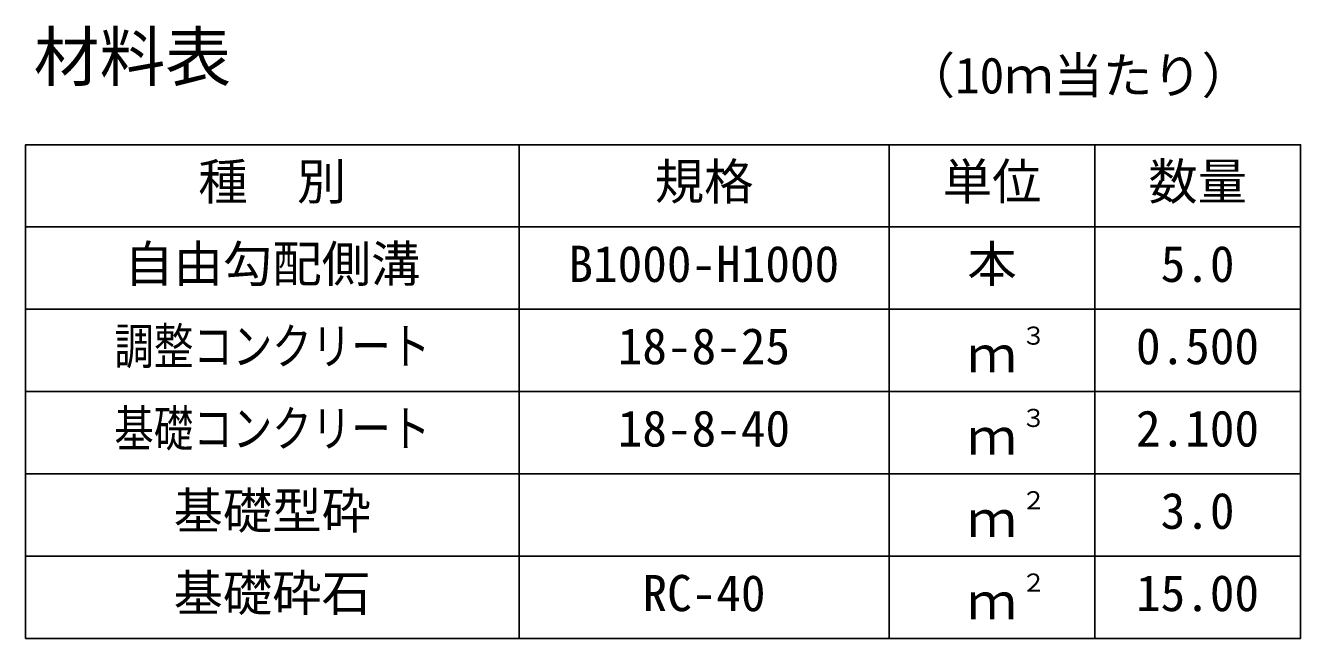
# Model space of a CAD drawing. Units: millimetres, scale not verified. Extents: x -16800 to 16800, y -5940 to 5940.
# Drawn here: x 7625 to 9175, y 1013 to 1758 of the extents above; entities that cross this region are included whole.
import ezdxf
from ezdxf.enums import TextEntityAlignment as Align

# ---------------------------------------------------------------- set-up
doc = ezdxf.new("R2010")
doc.units = ezdxf.units.MM
doc.header["$LTSCALE"] = 20
for name, color, linetype, lineweight in [('0-3_HYO', 3, 'Continuous', 25), ('0-4_HYO2', 4, 'Continuous', 25), ('0-6_TXT', 7, 'Continuous', 25)]:
    doc.layers.add(name, color=color, linetype=linetype, lineweight=lineweight)
doc.styles.add('ＭＳ ゴシック', font='')
doc.styles.get('ＭＳ ゴシック').set_extended_font_data('MS Gothic')

msp = doc.modelspace()

# ---------------------------------------------------------------- linework, layer by layer
at = {"layer": '0-3_HYO'}
for p, q in [((8225, 1613.47), (8225, 1013.47)), ((8675, 1613.47), (8675, 1013.47)), ((8925, 1613.47), (8925, 1013.47)), ((7625, 1513.47), (9175, 1513.47))]:
    msp.add_line(p, q, dxfattribs=at)
msp.add_lwpolyline([(7625, 1013.47), (9175, 1013.47), (9175, 1613.47), (7625, 1613.47)], close=True, dxfattribs=at)
at = {"layer": '0-4_HYO2'}
for p, q in [((7625, 1413.47), (9175, 1413.47)), ((7625, 1313.47), (9175, 1313.47)), ((7625, 1213.47), (9175, 1213.47)), ((7625, 1113.47), (9175, 1113.47))]:
    msp.add_line(p, q, dxfattribs=at)

# ---------------------------------------------------------------- texts
at = {"layer": '0-6_TXT', "style": 'ＭＳ ゴシック'}
for s, height, p in [('材料表', 58.65, (7635, 1673.47)), ('（10ｍ当たり）', 43.99, (8695, 1662.47)), ('規格', 43.99, (8390, 1533.47)), ('単位', 43.99, (8740, 1533.47)), ('数量', 43.99, (8990, 1533.47)), ('種\u3000別', 43.99, (7835, 1533.47)), ('自由勾配側溝', 43.99, (7745, 1433.47)), ('B1000-H1000', 43.99, (8285, 1433.47)), ('本', 43.99, (8770, 1433.47)), ('5.0', 43.99, (9005, 1433.47)), ('18-8-25', 43.99, (8345, 1333.47)), ('３', 21.99, (8835.54, 1363.84)), ('0.500', 43.99, (8975, 1333.47)), ('ｍ', 43.99, (8770, 1323.47)), ('18-8-40', 43.99, (8345, 1233.47)), ('３', 21.99, (8835.54, 1263.84)), ('2.100', 43.99, (8975, 1233.47)), ('ｍ', 43.99, (8770, 1223.47)), ('基礎型砕', 43.99, (7805, 1133.47)), ('２', 21.99, (8835.54, 1163.84)), ('3.0', 43.99, (9005, 1133.47)), ('ｍ', 43.99, (8770, 1123.47)), ('基礎砕石', 43.99, (7805, 1033.47)), ('RC-40', 43.99, (8375, 1033.47)), ('２', 21.99, (8835.54, 1063.84)), ('15.00', 43.99, (8975, 1033.47)), ('ｍ', 43.99, (8770, 1023.47))]:
    msp.add_text(s, height=height, dxfattribs=at).set_placement(p, align=Align.BOTTOM_LEFT)
at = {"layer": '0-6_TXT', "style": 'ＭＳ ゴシック', "width": 0.8}
for s, p in [('調整コンクリート', (7733, 1333.47)), ('基礎コンクリート', (7733, 1233.47))]:
    msp.add_text(s, height=43.99, dxfattribs=at).set_placement(p, align=Align.BOTTOM_LEFT)

doc.saveas('drawing.dxf')
